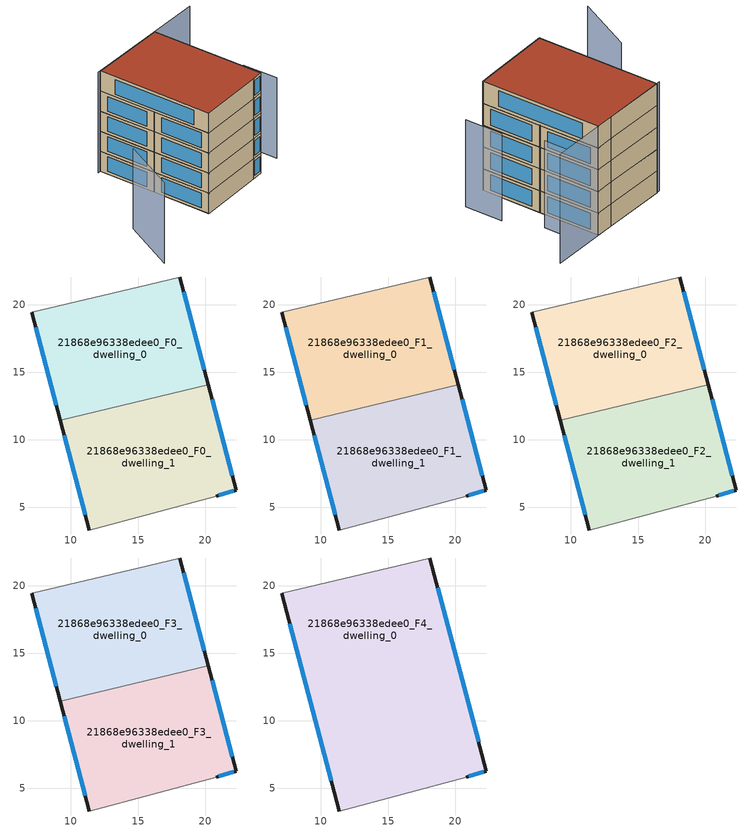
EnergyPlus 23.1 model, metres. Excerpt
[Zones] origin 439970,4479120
21868e96338edee0_F0_dwelling_0
 floor ground (EU_floor_Construction): 20.22,14.07 18.1,22.07 15.74,21.5 7.1,19.45 9.22,11.45 z0
 wall outside (EU_wall_Construction): 18.1,22.07 20.22,14.07 / 9.22,11.45 7.1,19.45 z0:3
 wall adiabatic (EU_wall_Construction): 7.1,19.45 15.74,21.5 18.1,22.07 z0:3
 wall to 21868e96338edee0_F0_dwelling_1 (EU_wall_Construction): 20.22,14.07 9.22,11.45 z0:3
 window (EU_Window_Construction): 18.4,20.96 19.93,15.18 / 8.93,12.56 7.39,18.34 z0.42:2.58
21868e96338edee0_F0_dwelling_1
 floor ground (EU_floor_Construction): 20.79,5.82 22.29,6.25 20.22,14.07 9.22,11.45 11.39,3.29 z0
 wall outside (EU_wall_Construction): 11.39,3.29 9.22,11.45 / 20.22,14.07 22.29,6.25 20.79,5.82 z0:3
 wall adiabatic (EU_wall_Construction): 20.79,5.82 11.39,3.29 z0:3
 window (EU_Window_Construction): 11.09,4.43 9.52,10.32 / 20.51,12.98 22,7.33 / 22.08,6.19 21,5.88 z0.42:2.58
21868e96338edee0_F1_dwelling_0
 floor to 21868e96338edee0_F0_dwelling_0 (EU_floor_Construction): 20.22,14.07 18.1,22.07 15.74,21.5 7.1,19.45 9.22,11.45 z3
 wall outside (EU_wall_Construction): 18.1,22.07 20.22,14.07 / 9.22,11.45 7.1,19.45 z3:6
 wall adiabatic (EU_wall_Construction): 7.1,19.45 15.74,21.5 18.1,22.07 z3:6
 wall to 21868e96338edee0_F1_dwelling_1 (EU_wall_Construction): 20.22,14.07 9.22,11.45 z3:6
 window (EU_Window_Construction): 18.4,20.96 19.93,15.18 / 8.93,12.56 7.39,18.34 z3.42:5.58
21868e96338edee0_F1_dwelling_1
 floor to 21868e96338edee0_F0_dwelling_1 (EU_floor_Construction): 20.79,5.82 22.29,6.25 20.22,14.07 9.22,11.45 11.39,3.29 z3
 wall outside (EU_wall_Construction): 11.39,3.29 9.22,11.45 / 20.22,14.07 22.29,6.25 20.79,5.82 z3:6
 wall adiabatic (EU_wall_Construction): 20.79,5.82 11.39,3.29 z3:6
 window (EU_Window_Construction): 11.09,4.43 9.52,10.32 / 20.51,12.98 22,7.33 / 22.08,6.19 21,5.88 z3.42:5.58
21868e96338edee0_F2_dwelling_0
 floor to 21868e96338edee0_F1_dwelling_0 (EU_floor_Construction): 20.22,14.07 18.1,22.07 15.74,21.5 7.1,19.45 9.22,11.45 z6
 wall outside (EU_wall_Construction): 18.1,22.07 20.22,14.07 / 9.22,11.45 7.1,19.45 z6:9
 wall adiabatic (EU_wall_Construction): 7.1,19.45 15.74,21.5 18.1,22.07 z6:9
 wall to 21868e96338edee0_F2_dwelling_1 (EU_wall_Construction): 20.22,14.07 9.22,11.45 z6:9
 window (EU_Window_Construction): 18.4,20.96 19.93,15.18 / 8.93,12.56 7.39,18.34 z6.42:8.58
21868e96338edee0_F2_dwelling_1
 floor to 21868e96338edee0_F1_dwelling_1 (EU_floor_Construction): 20.79,5.82 22.29,6.25 20.22,14.07 9.22,11.45 11.39,3.29 z6
 wall outside (EU_wall_Construction): 11.39,3.29 9.22,11.45 / 20.22,14.07 22.29,6.25 20.79,5.82 z6:9
 wall adiabatic (EU_wall_Construction): 20.79,5.82 11.39,3.29 z6:9
 window (EU_Window_Construction): 11.09,4.43 9.52,10.32 / 20.51,12.98 22,7.33 / 22.08,6.19 21,5.88 z6.42:8.58
21868e96338edee0_F3_dwelling_0
 floor to 21868e96338edee0_F2_dwelling_0 (EU_floor_Construction): 20.22,14.07 18.1,22.07 15.74,21.5 7.1,19.45 9.22,11.45 z9
 wall outside (EU_wall_Construction): 18.1,22.07 20.22,14.07 / 9.22,11.45 7.1,19.45 z9:12
 wall adiabatic (EU_wall_Construction): 7.1,19.45 15.74,21.5 18.1,22.07 z9:12
 wall to 21868e96338edee0_F3_dwelling_1 (EU_wall_Construction): 20.22,14.07 9.22,11.45 z9:12
 window (EU_Window_Construction): 18.4,20.96 19.93,15.18 / 8.93,12.56 7.39,18.34 z9.42:11.58
21868e96338edee0_F3_dwelling_1
 floor to 21868e96338edee0_F2_dwelling_1 (EU_floor_Construction): 20.79,5.82 22.29,6.25 20.22,14.07 9.22,11.45 11.39,3.29 z9
 wall outside (EU_wall_Construction): 11.39,3.29 9.22,11.45 / 20.22,14.07 22.29,6.25 20.79,5.82 z9:12
 wall adiabatic (EU_wall_Construction): 20.79,5.82 11.39,3.29 z9:12
 window (EU_Window_Construction): 11.09,4.43 9.52,10.32 / 20.51,12.98 22,7.33 / 22.08,6.19 21,5.88 z9.42:11.58
21868e96338edee0_F4_dwelling_0
 floor to 21868e96338edee0_F3_dwelling_0 (EU_floor_Construction): 20.22,14.07 18.1,22.07 15.74,21.5 7.1,19.45 9.22,11.45 z12
 floor to 21868e96338edee0_F3_dwelling_1 (EU_floor_Construction): 20.79,5.82 22.29,6.25 20.22,14.07 9.22,11.45 11.39,3.29 z12
 wall outside (EU_wall_Construction): 11.39,3.29 7.1,19.45 / 18.1,22.07 22.29,6.25 20.79,5.82 z12:15
 wall adiabatic (EU_wall_Construction): 20.79,5.82 11.39,3.29 / 7.1,19.45 15.74,21.5 18.1,22.07 z12:15
 window (EU_Window_Construction): 10.79,5.54 7.7,17.21 / 18.68,19.87 21.71,8.45 / 22.08,6.19 21,5.88 z12.42:14.58
 roof outside (EU_roof_Construction): 18.1,22.07 22.29,6.25 20.79,5.82 11.39,3.29 7.1,19.45 15.74,21.5 z15
shading: 11.39,3.3 20.79,5.82 / 1.82,6.63 -0.17,-1.89 / 26.04,7.68 24.69,12.6 / 21.85,16.94 20.44,22.33 z0:12; 25.24,23.78 6.69,19.33 z0:15
[Building]
EU S2 Campaign: North Axis=0; Terrain=City; Solar Distribution=FullExterior
[Site:Location]
Madrid: Latitude=40.5; Longitude=-3.5; Time Zone=1; Elevation=609
[SizingPeriod:WeatherFileDays]
AnnualSizingPeriod: Begin Month=1; Begin Day of Month=1; End Month=12; End Day of Month=31; Day of Week for Start Day=Monday; Use Weather File Daylight Saving Period=No; Use Weather File Rain and Snow Indicators=No
[MATERIAL]
EU_InternalMass_Material: Roughness=MediumRough; Thickness=0.1; Conductivity=1; Density=1800; Specific Heat=900; Thermal Absorptance=0.9; Solar Absorptance=0.7; Visible Absorptance=0.7
[MATERIAL:NOMASS] Roughness=MediumRough; Thermal Absorptance=0.9; Solar Absorptance=0.7; Visible Absorptance=0.7
Name | Thermal Resistance
EU_wall_NoMass | 1.60022
EU_roof_NoMass | 1.57597
EU_floor_NoMass | 0.470652
[WINDOWMATERIAL:SIMPLEGLAZINGSYSTEM]
EU_Window_SimpleGlazing: UFactor=3.28802; Solar Heat Gain Coefficient=0.85; Visible Transmittance=0.85
[CONSTRUCTION]
EU_wall_Construction: EU_wall_NoMass
EU_roof_Construction: EU_roof_NoMass
EU_floor_Construction: EU_floor_NoMass
EU_InternalMass_Construction: EU_InternalMass_Material
EU_Window_Construction: EU_Window_SimpleGlazing
[ZONE] Type=1; Multiplier=1; Ceiling Height=autocalculate; Floor Area=autocalculate; Part of Total Floor Area=Yes
Name | Volume
21868e96338edee0_F0_dwelling_0 | 280.489
21868e96338edee0_F1_dwelling_0; 21868e96338edee0_F2_dwelling_0; 21868e96338edee0_F3_dwelling_0 | 280.488
21868e96338edee0_F4_dwelling_0 | 560.971
21868e96338edee0_F0_dwelling_1; 21868e96338edee0_F1_dwelling_1; 21868e96338edee0_F2_dwelling_1; 21868e96338edee0_F3_dwelling_1 | 280.483
[INTERNALMASS] Construction=EU_InternalMass_Construction
Name | Zone or ZoneList | Surface Area
21868e96338edee0_F0_dwelling_0_EU_InternalMass | 21868e96338edee0_F0_dwelling_0 | 93.4962
21868e96338edee0_F0_dwelling_1_EU_InternalMass | 21868e96338edee0_F0_dwelling_1 | 93.4938
21868e96338edee0_F1_dwelling_0_EU_InternalMass | 21868e96338edee0_F1_dwelling_0 | 93.4962
21868e96338edee0_F1_dwelling_1_EU_InternalMass | 21868e96338edee0_F1_dwelling_1 | 93.4938
21868e96338edee0_F2_dwelling_0_EU_InternalMass | 21868e96338edee0_F2_dwelling_0 | 93.4962
21868e96338edee0_F2_dwelling_1_EU_InternalMass | 21868e96338edee0_F2_dwelling_1 | 93.4938
21868e96338edee0_F3_dwelling_0_EU_InternalMass | 21868e96338edee0_F3_dwelling_0 | 93.4962
21868e96338edee0_F3_dwelling_1_EU_InternalMass | 21868e96338edee0_F3_dwelling_1 | 93.4938
21868e96338edee0_F4_dwelling_0_EU_InternalMass | 21868e96338edee0_F4_dwelling_0 | 186.994
[OTHEREQUIPMENT] Fuel Type=Electricity; Design Level Calculation Method=Watts/Area; Power per Zone Floor Area=1; Fraction Latent=0; Fraction Radiant=0; Fraction Lost=0; Carbon Dioxide Generation Rate=0; EndUse Subcategory=EU_Step8_InternalGains
Name | Zone or ZoneList or Space or SpaceList | Schedule
EU_Step8_InternalGain_21868e96338edee0_F0_dwelling_0_f000 | 21868e96338edee0_F0_dwelling_0 | EU_Step8_GainSchedule_21868e96338edee0_F0_dwelling_0_f000
EU_Step8_InternalGain_21868e96338edee0_F0_dwelling_1_f000 | 21868e96338edee0_F0_dwelling_1 | EU_Step8_GainSchedule_21868e96338edee0_F0_dwelling_1_f000
EU_Step8_InternalGain_21868e96338edee0_F1_dwelling_0_f000 | 21868e96338edee0_F1_dwelling_0 | EU_Step8_GainSchedule_21868e96338edee0_F1_dwelling_0_f000
EU_Step8_InternalGain_21868e96338edee0_F1_dwelling_1_f000 | 21868e96338edee0_F1_dwelling_1 | EU_Step8_GainSchedule_21868e96338edee0_F1_dwelling_1_f000
EU_Step8_InternalGain_21868e96338edee0_F2_dwelling_0_f000 | 21868e96338edee0_F2_dwelling_0 | EU_Step8_GainSchedule_21868e96338edee0_F2_dwelling_0_f000
EU_Step8_InternalGain_21868e96338edee0_F2_dwelling_1_f000 | 21868e96338edee0_F2_dwelling_1 | EU_Step8_GainSchedule_21868e96338edee0_F2_dwelling_1_f000
EU_Step8_InternalGain_21868e96338edee0_F3_dwelling_0_f000 | 21868e96338edee0_F3_dwelling_0 | EU_Step8_GainSchedule_21868e96338edee0_F3_dwelling_0_f000
EU_Step8_InternalGain_21868e96338edee0_F3_dwelling_1_f000 | 21868e96338edee0_F3_dwelling_1 | EU_Step8_GainSchedule_21868e96338edee0_F3_dwelling_1_f000
EU_Step8_InternalGain_21868e96338edee0_F4_dwelling_0_f000 | 21868e96338edee0_F4_dwelling_0 | EU_Step8_GainSchedule_21868e96338edee0_F4_dwelling_0_f000
[ZONEVENTILATION:DESIGNFLOWRATE] Schedule=EU_AlwaysOn; Design Flow Rate Calculation Method=AirChanges/Hour; Air Changes per Hour=0.480704; Ventilation Type=Natural; Fan Pressure Rise=0; Fan Total Efficiency=1; Constant Term Coefficient=1; Temperature Term Coefficient=0; Velocity Term Coefficient=0; Velocity Squared Term Coefficient=0; Minimum Indoor Temperature=-100; Maximum Indoor Temperature=100; Delta Temperature=-100; Minimum Outdoor Temperature=-100; Maximum Outdoor Temperature=100; Maximum Wind Speed=40
Name | Zone or ZoneList or Space or SpaceList
EU_ConstantAir_21868e96338edee0_F0_dwelling_0 | 21868e96338edee0_F0_dwelling_0
EU_ConstantAir_21868e96338edee0_F0_dwelling_1 | 21868e96338edee0_F0_dwelling_1
EU_ConstantAir_21868e96338edee0_F1_dwelling_0 | 21868e96338edee0_F1_dwelling_0
EU_ConstantAir_21868e96338edee0_F1_dwelling_1 | 21868e96338edee0_F1_dwelling_1
EU_ConstantAir_21868e96338edee0_F2_dwelling_0 | 21868e96338edee0_F2_dwelling_0
EU_ConstantAir_21868e96338edee0_F2_dwelling_1 | 21868e96338edee0_F2_dwelling_1
EU_ConstantAir_21868e96338edee0_F3_dwelling_0 | 21868e96338edee0_F3_dwelling_0
EU_ConstantAir_21868e96338edee0_F3_dwelling_1 | 21868e96338edee0_F3_dwelling_1
EU_ConstantAir_21868e96338edee0_F4_dwelling_0 | 21868e96338edee0_F4_dwelling_0
[HVACTEMPLATE:THERMOSTAT] Constant Heating Setpoint=20; Constant Cooling Setpoint=50
EU_HeatOnly_21868e96338edee0_F0_dwelling_0; EU_HeatOnly_21868e96338edee0_F0_dwelling_1; EU_HeatOnly_21868e96338edee0_F1_dwelling_0; EU_HeatOnly_21868e96338edee0_F1_dwelling_1; EU_HeatOnly_21868e96338edee0_F2_dwelling_0; EU_HeatOnly_21868e96338edee0_F2_dwelling_1; EU_HeatOnly_21868e96338edee0_F3_dwelling_0; EU_HeatOnly_21868e96338edee0_F3_dwelling_1; EU_HeatOnly_21868e96338edee0_F4_dwelling_0
[HVACTEMPLATE:ZONE:IDEALLOADSAIRSYSTEM] System Availability Schedule=EU_AlwaysOn; Maximum Heating Supply Air Temperature=50; Minimum Cooling Supply Air Temperature=13; Maximum Heating Supply Air Humidity Ratio=0.0156; Minimum Cooling Supply Air Humidity Ratio=0.0077; Heating Limit=NoLimit; Cooling Limit=NoLimit; Heating Availability Schedule=EU_AlwaysOn; Cooling Availability Schedule=EU_CoolingOff; Dehumidification Control Type=ConstantSensibleHeatRatio; Cooling Sensible Heat Ratio=0.7; Dehumidification Setpoint=60; Humidification Control Type=None; Humidification Setpoint=30; Outdoor Air Method=None; Outdoor Air Flow Rate per Person=0.00944; Outdoor Air Flow Rate per Zone Floor Area=0; Outdoor Air Flow Rate per Zone=0; Demand Controlled Ventilation Type=None; Outdoor Air Economizer Type=NoEconomizer; Heat Recovery Type=None; Sensible Heat Recovery Effectiveness=0.7; Latent Heat Recovery Effectiveness=0.65
Name | Template Thermostat
21868e96338edee0_F0_dwelling_0 | EU_HeatOnly_21868e96338edee0_F0_dwelling_0
21868e96338edee0_F0_dwelling_1 | EU_HeatOnly_21868e96338edee0_F0_dwelling_1
21868e96338edee0_F1_dwelling_0 | EU_HeatOnly_21868e96338edee0_F1_dwelling_0
21868e96338edee0_F1_dwelling_1 | EU_HeatOnly_21868e96338edee0_F1_dwelling_1
21868e96338edee0_F2_dwelling_0 | EU_HeatOnly_21868e96338edee0_F2_dwelling_0
21868e96338edee0_F2_dwelling_1 | EU_HeatOnly_21868e96338edee0_F2_dwelling_1
21868e96338edee0_F3_dwelling_0 | EU_HeatOnly_21868e96338edee0_F3_dwelling_0
21868e96338edee0_F3_dwelling_1 | EU_HeatOnly_21868e96338edee0_F3_dwelling_1
21868e96338edee0_F4_dwelling_0 | EU_HeatOnly_21868e96338edee0_F4_dwelling_0
[SIZING:ZONE] Zone Cooling Design Supply Air Temperature Input Method=SupplyAirTemperature; Zone Cooling Design Supply Air Temperature=13; Zone Heating Design Supply Air Temperature Input Method=SupplyAirTemperature; Zone Heating Design Supply Air Temperature=50; Zone Cooling Design Supply Air Humidity Ratio=0.008; Zone Heating Design Supply Air Humidity Ratio=0.008; Cooling Design Air Flow Method=DesignDay; Cooling Design Air Flow Rate=0; Cooling Minimum Air Flow per Zone Floor Area=0.000762; Cooling Minimum Air Flow=0; Cooling Minimum Air Flow Fraction=0.2; Heating Design Air Flow Method=DesignDay; Heating Design Air Flow Rate=0; Heating Maximum Air Flow per Zone Floor Area=0.002032; Heating Maximum Air Flow=0.141576; Heating Maximum Air Flow Fraction=0.3; Account for Dedicated Outdoor Air System=No; Dedicated Outdoor Air System Control Strategy=NeutralSupplyAir; Dedicated Outdoor Air Low Setpoint Temperature for Design=autosize; Dedicated Outdoor Air High Setpoint Temperature for Design=autosize; Zone Load Sizing Method=Sensible Load Only No Latent Load; Zone Latent Cooling Design Supply Air Humidity Ratio Input Method=HumidityRatioDifference; Zone Cooling Design Supply Air Humidity Ratio Difference=0.005; Zone Latent Heating Design Supply Air Humidity Ratio Input Method=HumidityRatioDifference; Zone Humidification Design Supply Air Humidity Ratio Difference=0.005
21868e96338edee0_F0_dwelling_0; 21868e96338edee0_F0_dwelling_1; 21868e96338edee0_F1_dwelling_0; 21868e96338edee0_F1_dwelling_1; 21868e96338edee0_F2_dwelling_0; 21868e96338edee0_F2_dwelling_1; 21868e96338edee0_F3_dwelling_0; 21868e96338edee0_F3_dwelling_1; 21868e96338edee0_F4_dwelling_0
[SCHEDULE:CONSTANT]
Name | Hourly Value
EU_AlwaysOn | 1
EU_CoolingOff | 0
[SCHEDULE:FILE] Column Number=1; Rows to Skip at Top=0; Number of Hours of Data=8760; Column Separator=Comma; Interpolate to Timestep=No; Minutes per Item=60; Adjust Schedule for Daylight Savings=Yes
Name | File
EU_Step8_GainSchedule_21868e96338edee0_F0_dwelling_0_f000 | ../../schedules/21868e96338edee0/21868e96338edee0_F0_dwelling_0_f000_gain.csv
EU_Step8_GainSchedule_21868e96338edee0_F0_dwelling_1_f000 | ../../schedules/21868e96338edee0/21868e96338edee0_F0_dwelling_1_f000_gain.csv
EU_Step8_GainSchedule_21868e96338edee0_F1_dwelling_0_f000 | ../../schedules/21868e96338edee0/21868e96338edee0_F1_dwelling_0_f000_gain.csv
EU_Step8_GainSchedule_21868e96338edee0_F1_dwelling_1_f000 | ../../schedules/21868e96338edee0/21868e96338edee0_F1_dwelling_1_f000_gain.csv
EU_Step8_GainSchedule_21868e96338edee0_F2_dwelling_0_f000 | ../../schedules/21868e96338edee0/21868e96338edee0_F2_dwelling_0_f000_gain.csv
EU_Step8_GainSchedule_21868e96338edee0_F2_dwelling_1_f000 | ../../schedules/21868e96338edee0/21868e96338edee0_F2_dwelling_1_f000_gain.csv
EU_Step8_GainSchedule_21868e96338edee0_F3_dwelling_0_f000 | ../../schedules/21868e96338edee0/21868e96338edee0_F3_dwelling_0_f000_gain.csv
EU_Step8_GainSchedule_21868e96338edee0_F3_dwelling_1_f000 | ../../schedules/21868e96338edee0/21868e96338edee0_F3_dwelling_1_f000_gain.csv
EU_Step8_GainSchedule_21868e96338edee0_F4_dwelling_0_f000 | ../../schedules/21868e96338edee0/21868e96338edee0_F4_dwelling_0_f000_gain.csv
